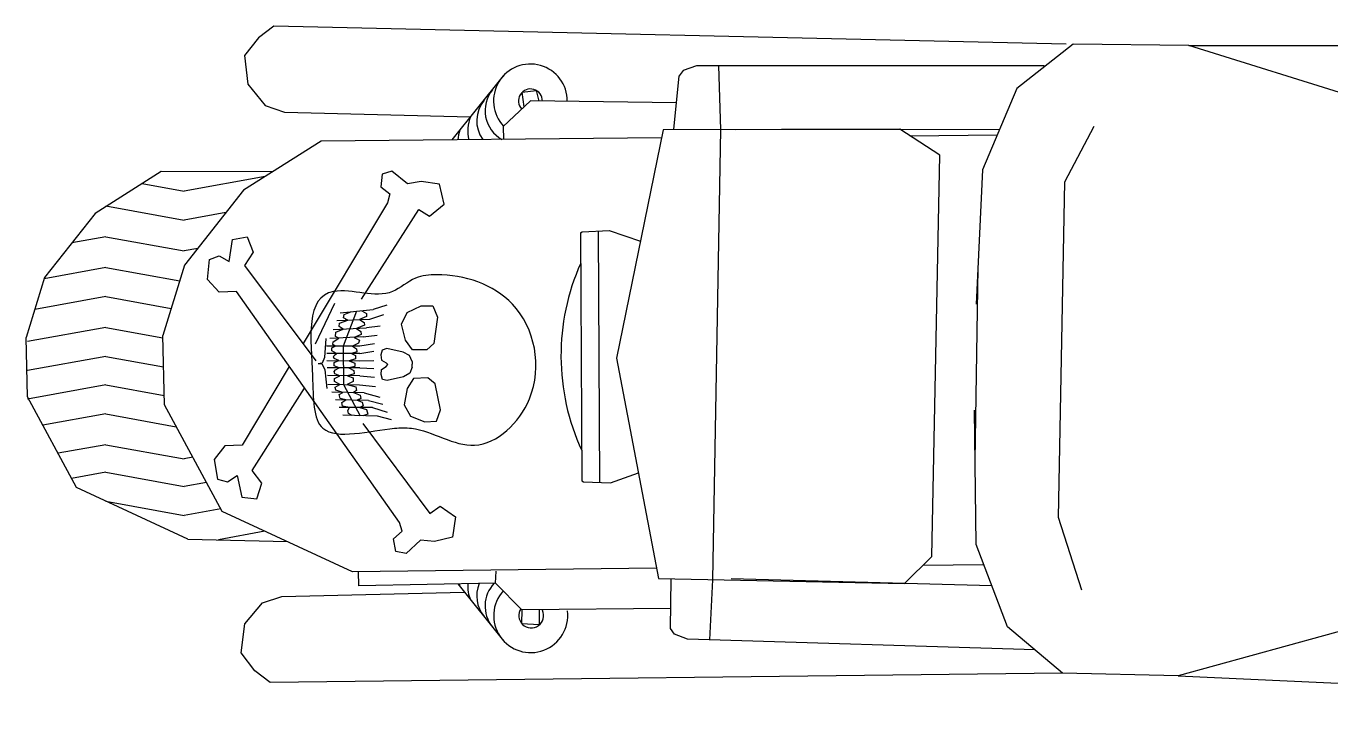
# Model space of a CAD drawing. Header units: millimetres. Extents: x -3208.28 to -3205.6, y 1772.97 to 1773.83.
# Drawn here: x -3208.281 to -3207.678, y 1773.244 to 1773.56 of the extents above; entities that cross this region are included whole.
import ezdxf

# ---------------------------------------------------------------- set-up
doc = ezdxf.new("R2010")
doc.units = ezdxf.units.MM
doc.header["$LTSCALE"] = 10
doc.layers.add('Veículos', color=2, linetype='Continuous')

msp = doc.modelspace()

# ---------------------------------------------------------------- linework, layer by layer
at = {"layer": 'Veículos'}
for p, q in [((-3208.17362, 1773.55489), (-3208.1801, 1773.54665)), ((-3208.16655, 1773.56026), (-3208.17362, 1773.55489)), ((-3207.80034, 1773.55193), (-3208.16655, 1773.56026)), ((-3207.797, 1773.55188), (-3207.82311, 1773.5314)), ((-3207.74364, 1773.5513), (-3207.797, 1773.55188)), ((-3207.74364, 1773.5513), (-3207.39688, 1773.55135)), ((-3207.61851, 1773.51224), (-3207.74364, 1773.5513)), ((-3208.1801, 1773.54665), (-3208.17849, 1773.53335)), ((-3208.08412, 1773.50768), (-3208.06036, 1773.53727)), ((-3207.98163, 1773.51239), (-3207.97919, 1773.53729)), ((-3207.97725, 1773.5398), (-3207.97919, 1773.53729)), ((-3207.97118, 1773.54192), (-3207.97725, 1773.5398)), ((-3207.81042, 1773.54193), (-3207.97118, 1773.54192)), ((-3207.95985, 1773.51243), (-3207.96078, 1773.54192)), ((-3208.17849, 1773.53335), (-3208.17045, 1773.52348)), ((-3207.82311, 1773.5314), (-3207.83902, 1773.49385)), ((-3208.04788, 1773.52567), (-3208.06044, 1773.51382)), ((-3208.05169, 1773.52969), (-3208.04522, 1773.53053)), ((-3208.05073, 1773.52298), (-3208.05169, 1773.52969)), ((-3207.98041, 1773.52484), (-3208.04788, 1773.52567)), ((-3208.04522, 1773.53053), (-3208.04403, 1773.52563)), ((-3208.17045, 1773.52348), (-3208.16156, 1773.5204)), ((-3208.16156, 1773.5204), (-3208.07553, 1773.51839)), ((-3208.06044, 1773.51382), (-3208.06039, 1773.50789)), ((-3207.80094, 1773.48821), (-3207.7874, 1773.51403)), ((-3208.14466, 1773.50714), (-3208.18044, 1773.48449)), ((-3207.98739, 1773.50855), (-3208.14466, 1773.50714)), ((-3207.98662, 1773.51238), (-3208.00807, 1773.40671)), ((-3207.87714, 1773.51257), (-3207.98662, 1773.51238)), ((-3207.96365, 1773.30438), (-3207.95985, 1773.51243)), ((-3207.95329, 1773.51249), (-3207.83106, 1773.51262)), ((-3207.85875, 1773.50064), (-3207.87714, 1773.51257)), ((-3207.87253, 1773.50958), (-3207.8322, 1773.50994)), ((-3207.86238, 1773.31516), (-3207.85875, 1773.50064)), ((-3208.2186, 1773.49298), (-3208.24913, 1773.47366)), ((-3208.16724, 1773.49285), (-3208.2186, 1773.49298)), ((-3208.17056, 1773.49075), (-3208.20796, 1773.48399)), ((-3208.11647, 1773.4918), (-3208.11709, 1773.48597)), ((-3208.11189, 1773.49315), (-3208.11647, 1773.4918)), ((-3208.1047, 1773.48736), (-3208.11189, 1773.49315)), ((-3207.83902, 1773.49385), (-3207.8419, 1773.43176)), ((-3208.22727, 1773.48749), (-3208.20796, 1773.48399)), ((-3208.18044, 1773.48449), (-3208.20772, 1773.44976)), ((-3208.11709, 1773.48597), (-3208.11289, 1773.48267)), ((-3208.11289, 1773.48267), (-3208.11388, 1773.47856)), ((-3208.09838, 1773.4885), (-3208.1047, 1773.48736)), ((-3208.08992, 1773.48712), (-3208.09838, 1773.4885)), ((-3208.0878, 1773.47793), (-3208.08992, 1773.48712)), ((-3207.8038, 1773.33316), (-3207.80094, 1773.48821)), ((-3208.24416, 1773.47713), (-3208.20796, 1773.47057)), ((-3208.11388, 1773.47856), (-3208.15299, 1773.41349)), ((-3208.09451, 1773.47242), (-3208.0878, 1773.47793)), ((-3208.24913, 1773.47366), (-3208.2724, 1773.44403)), ((-3208.18863, 1773.47407), (-3208.20796, 1773.47057)), ((-3208.12592, 1773.43409), (-3208.09953, 1773.47548)), ((-3208.09953, 1773.47548), (-3208.09451, 1773.47242)), ((-3208.02473, 1773.46473), (-3208.02401, 1773.46518)), ((-3208.02473, 1773.46473), (-3208.02413, 1773.35004)), ((-3208.02401, 1773.46518), (-3208.01145, 1773.46577)), ((-3208.01655, 1773.46553), (-3208.01594, 1773.34932)), ((-3208.01145, 1773.46577), (-3207.99709, 1773.4608)), ((-3208.24416, 1773.46291), (-3208.25979, 1773.46008)), ((-3208.24416, 1773.46291), (-3208.20796, 1773.45635)), ((-3208.18705, 1773.45139), (-3208.18559, 1773.4616)), ((-3208.18559, 1773.4616), (-3208.17878, 1773.46283)), ((-3208.17878, 1773.46283), (-3208.17602, 1773.4558)), ((-3208.20165, 1773.45749), (-3208.20796, 1773.45635)), ((-3208.19719, 1773.4432), (-3208.19621, 1773.45238)), ((-3208.19621, 1773.45238), (-3208.19169, 1773.45404)), ((-3208.19169, 1773.45404), (-3208.18705, 1773.45139)), ((-3208.17602, 1773.4558), (-3208.17996, 1773.44963)), ((-3208.24416, 1773.44863), (-3208.27257, 1773.44348)), ((-3208.24416, 1773.44863), (-3208.20999, 1773.44244)), ((-3208.20772, 1773.44976), (-3208.21777, 1773.41728)), ((-3208.17996, 1773.44963), (-3208.14705, 1773.40554)), ((-3207.84112, 1773.44863), (-3207.84244, 1773.35948)), ((-3208.2724, 1773.44403), (-3208.28098, 1773.41631)), ((-3208.19168, 1773.43727), (-3208.19719, 1773.4432)), ((-3208.24416, 1773.43522), (-3208.27697, 1773.42927)), ((-3208.24416, 1773.43522), (-3208.21392, 1773.42973)), ((-3208.18378, 1773.43754), (-3208.19168, 1773.43727)), ((-3208.10845, 1773.33081), (-3208.18378, 1773.43754)), ((-3208.13849, 1773.43196), (-3208.14738, 1773.41323)), ((-3208.13585, 1773.42768), (-3208.12058, 1773.42919)), ((-3208.12821, 1773.42844), (-3208.1344, 1773.41233)), ((-3208.12587, 1773.42867), (-3208.1237, 1773.42737)), ((-3208.11429, 1773.43119), (-3208.12058, 1773.42919)), ((-3208.10489, 1773.42787), (-3208.09839, 1773.43096)), ((-3208.09839, 1773.43096), (-3208.09301, 1773.43098)), ((-3208.09301, 1773.43098), (-3208.0909, 1773.42576)), ((-3208.13729, 1773.42416), (-3208.12215, 1773.42486)), ((-3208.13636, 1773.42137), (-3208.13606, 1773.42293)), ((-3208.13606, 1773.42293), (-3208.13234, 1773.42439)), ((-3208.13431, 1773.42546), (-3208.13399, 1773.42691)), ((-3208.13234, 1773.42439), (-3208.13431, 1773.42546)), ((-3208.13399, 1773.42691), (-3208.13089, 1773.42817)), ((-3208.12366, 1773.42601), (-3208.12694, 1773.42464)), ((-3208.12694, 1773.42464), (-3208.1247, 1773.42333)), ((-3208.1247, 1773.42333), (-3208.12458, 1773.42207)), ((-3208.1237, 1773.42737), (-3208.12366, 1773.42601)), ((-3208.12215, 1773.42486), (-3208.11564, 1773.42693)), ((-3208.10751, 1773.42241), (-3208.10489, 1773.42787)), ((-3208.10563, 1773.41502), (-3208.10751, 1773.42241)), ((-3208.0909, 1773.42576), (-3208.09255, 1773.4136)), ((-3208.28038, 1773.38895), (-3208.28098, 1773.41631)), ((-3208.24416, 1773.42099), (-3208.28037, 1773.41443)), ((-3208.24416, 1773.42099), (-3208.21775, 1773.41621)), ((-3208.21708, 1773.3852), (-3208.21777, 1773.41728)), ((-3208.12515, 1773.41657), (-3208.14067, 1773.4159)), ((-3208.13899, 1773.41999), (-3208.12362, 1773.42078)), ((-3208.13792, 1773.41686), (-3208.1378, 1773.41872)), ((-3208.1365, 1773.41608), (-3208.13792, 1773.41686)), ((-3208.1378, 1773.41872), (-3208.1345, 1773.42022)), ((-3208.1345, 1773.42022), (-3208.13636, 1773.42137)), ((-3208.12619, 1773.41774), (-3208.12929, 1773.41639)), ((-3208.12929, 1773.41639), (-3208.12692, 1773.41507)), ((-3208.12458, 1773.42207), (-3208.12829, 1773.42054)), ((-3208.12829, 1773.42054), (-3208.12624, 1773.41916)), ((-3208.12624, 1773.41916), (-3208.12619, 1773.41774)), ((-3208.12515, 1773.41657), (-3208.11866, 1773.41738)), ((-3208.11734, 1773.42157), (-3208.12362, 1773.42078)), ((-3208.14249, 1773.41584), (-3208.143, 1773.4071)), ((-3208.12667, 1773.41237), (-3208.14214, 1773.41229)), ((-3208.13971, 1773.41154), (-3208.13811, 1773.41231)), ((-3208.13969, 1773.41023), (-3208.13971, 1773.41154)), ((-3208.13759, 1773.40895), (-3208.13969, 1773.41023)), ((-3208.13924, 1773.41312), (-3208.13909, 1773.41439)), ((-3208.13811, 1773.41231), (-3208.13924, 1773.41312)), ((-3208.13909, 1773.41439), (-3208.1365, 1773.41608)), ((-3208.1344, 1773.41233), (-3208.13422, 1773.39461)), ((-3208.12733, 1773.41363), (-3208.1301, 1773.41235)), ((-3208.1301, 1773.41235), (-3208.12821, 1773.41105)), ((-3208.12821, 1773.41105), (-3208.12817, 1773.40975)), ((-3208.12692, 1773.41507), (-3208.12733, 1773.41363)), ((-3208.11991, 1773.41344), (-3208.12667, 1773.41237)), ((-3208.11642, 1773.41052), (-3208.11702, 1773.40825)), ((-3208.11432, 1773.41119), (-3208.11642, 1773.41052)), ((-3208.10665, 1773.4096), (-3208.11432, 1773.41119)), ((-3208.10233, 1773.41055), (-3208.10563, 1773.41502)), ((-3208.09571, 1773.41061), (-3208.10233, 1773.41055)), ((-3208.09255, 1773.4136), (-3208.09571, 1773.41061)), ((-3208.24416, 1773.40758), (-3208.28037, 1773.40101)), ((-3208.24416, 1773.40758), (-3208.21746, 1773.40274)), ((-3208.14414, 1773.40442), (-3208.14602, 1773.40415)), ((-3208.14412, 1773.40399), (-3208.14602, 1773.40415)), ((-3208.143, 1773.4071), (-3208.14414, 1773.40442)), ((-3208.1267, 1773.40894), (-3208.14204, 1773.40895)), ((-3208.14194, 1773.40571), (-3208.12674, 1773.40555)), ((-3208.13898, 1773.40739), (-3208.13864, 1773.40805)), ((-3208.13861, 1773.40658), (-3208.13898, 1773.40739)), ((-3208.13864, 1773.40805), (-3208.13759, 1773.40895)), ((-3208.13645, 1773.40565), (-3208.13861, 1773.40658)), ((-3208.13858, 1773.40481), (-3208.13645, 1773.40565)), ((-3208.13853, 1773.40322), (-3208.13858, 1773.40481)), ((-3208.1287, 1773.40644), (-3208.13172, 1773.4056)), ((-3208.13172, 1773.4056), (-3208.12897, 1773.40445)), ((-3208.12817, 1773.40975), (-3208.13066, 1773.40894)), ((-3208.13066, 1773.40894), (-3208.12874, 1773.40796)), ((-3208.12897, 1773.40445), (-3208.12901, 1773.40296)), ((-3208.12874, 1773.40796), (-3208.1287, 1773.40644)), ((-3208.12674, 1773.40555), (-3208.12022, 1773.40573)), ((-3208.12667, 1773.40894), (-3208.12033, 1773.40995)), ((-3208.11702, 1773.40825), (-3208.11675, 1773.40592)), ((-3208.11675, 1773.40592), (-3208.11462, 1773.40462)), ((-3208.11462, 1773.40462), (-3208.11372, 1773.40378)), ((-3208.10379, 1773.40804), (-3208.10665, 1773.4096)), ((-3208.10255, 1773.40525), (-3208.10379, 1773.40804)), ((-3208.10255, 1773.40525), (-3208.10253, 1773.40395)), ((-3208.00807, 1773.40671), (-3207.98866, 1773.30487)), ((-3208.15934, 1773.40292), (-3208.18117, 1773.36659)), ((-3208.14283, 1773.40138), (-3208.14412, 1773.40399)), ((-3208.14177, 1773.3927), (-3208.14283, 1773.40138)), ((-3208.12677, 1773.40229), (-3208.14183, 1773.40227)), ((-3208.12681, 1773.39858), (-3208.14172, 1773.39874)), ((-3208.13855, 1773.40053), (-3208.13804, 1773.4014)), ((-3208.13828, 1773.39954), (-3208.13855, 1773.40053)), ((-3208.13624, 1773.40228), (-3208.13853, 1773.40322)), ((-3208.1385, 1773.39736), (-3208.136, 1773.39868)), ((-3208.136, 1773.39868), (-3208.13828, 1773.39954)), ((-3208.13804, 1773.4014), (-3208.13624, 1773.40228)), ((-3208.12939, 1773.39953), (-3208.1324, 1773.39864)), ((-3208.1324, 1773.39864), (-3208.12988, 1773.39769)), ((-3208.12901, 1773.40296), (-3208.13175, 1773.40229)), ((-3208.13175, 1773.40229), (-3208.12945, 1773.40113)), ((-3208.12945, 1773.40113), (-3208.12939, 1773.39953)), ((-3208.12681, 1773.39858), (-3208.11996, 1773.39795)), ((-3208.12677, 1773.40229), (-3208.12021, 1773.40192)), ((-3208.11689, 1773.39924), (-3208.11668, 1773.40157)), ((-3208.11622, 1773.39698), (-3208.11689, 1773.39924)), ((-3208.11668, 1773.40157), (-3208.11459, 1773.40293)), ((-3208.11459, 1773.40293), (-3208.11372, 1773.4038)), ((-3208.10649, 1773.39818), (-3208.1141, 1773.39638)), ((-3208.10367, 1773.39983), (-3208.10649, 1773.39818)), ((-3208.10251, 1773.40265), (-3208.10367, 1773.39983)), ((-3208.10251, 1773.40265), (-3208.10253, 1773.40395)), ((-3208.24416, 1773.39442), (-3208.28037, 1773.38786)), ((-3208.24416, 1773.39442), (-3208.21717, 1773.38953)), ((-3208.17647, 1773.35481), (-3208.15223, 1773.39284)), ((-3208.14159, 1773.39475), (-3208.12686, 1773.39447)), ((-3208.13846, 1773.39599), (-3208.1385, 1773.39736)), ((-3208.13596, 1773.39464), (-3208.13846, 1773.39599)), ((-3208.13811, 1773.39341), (-3208.13596, 1773.39464)), ((-3208.13777, 1773.39195), (-3208.13811, 1773.39341)), ((-3208.13422, 1773.39461), (-3208.12656, 1773.38017)), ((-3208.12977, 1773.39596), (-3208.13254, 1773.39458)), ((-3208.13254, 1773.39458), (-3208.12857, 1773.3935)), ((-3208.12988, 1773.39769), (-3208.12977, 1773.39596)), ((-3208.12857, 1773.3935), (-3208.1282, 1773.39184)), ((-3208.12686, 1773.39447), (-3208.11955, 1773.39361)), ((-3208.1141, 1773.39638), (-3208.11622, 1773.39698)), ((-3208.10491, 1773.39271), (-3208.10631, 1773.38521)), ((-3208.10191, 1773.39738), (-3208.10491, 1773.39271)), ((-3208.0953, 1773.39775), (-3208.10191, 1773.39738)), ((-3208.09195, 1773.39496), (-3208.0953, 1773.39775)), ((-3208.08952, 1773.38294), (-3208.09195, 1773.39496)), ((-3208.25762, 1773.34692), (-3208.28038, 1773.38895)), ((-3208.12474, 1773.39076), (-3208.13975, 1773.39099)), ((-3208.12273, 1773.38722), (-3208.13805, 1773.38755)), ((-3208.13453, 1773.39091), (-3208.13777, 1773.39195)), ((-3208.13635, 1773.38995), (-3208.13453, 1773.39091)), ((-3208.13577, 1773.38816), (-3208.13635, 1773.38995)), ((-3208.13328, 1773.38745), (-3208.13577, 1773.38816)), ((-3208.13502, 1773.38626), (-3208.13328, 1773.38745)), ((-3208.13469, 1773.38455), (-3208.13502, 1773.38626)), ((-3208.1282, 1773.39184), (-3208.1296, 1773.39084)), ((-3208.1296, 1773.39084), (-3208.12656, 1773.38962)), ((-3208.1262, 1773.38807), (-3208.12802, 1773.38734)), ((-3208.12802, 1773.38734), (-3208.12571, 1773.38645)), ((-3208.12656, 1773.38962), (-3208.1262, 1773.38807)), ((-3208.12571, 1773.38645), (-3208.12522, 1773.3848)), ((-3208.12474, 1773.39076), (-3208.1175, 1773.3888)), ((-3208.12273, 1773.38722), (-3208.11617, 1773.3855)), ((-3208.24416, 1773.381), (-3208.27323, 1773.37574)), ((-3208.24416, 1773.381), (-3208.21161, 1773.3751)), ((-3208.1904, 1773.33594), (-3208.21708, 1773.3852)), ((-3208.12087, 1773.38397), (-3208.13627, 1773.38393)), ((-3208.13156, 1773.38394), (-3208.13469, 1773.38455)), ((-3208.1186, 1773.37997), (-3208.13452, 1773.38036)), ((-3208.13221, 1773.38264), (-3208.13156, 1773.38394)), ((-3208.13199, 1773.38119), (-3208.13221, 1773.38264)), ((-3208.13023, 1773.38026), (-3208.13199, 1773.38119)), ((-3208.12522, 1773.3848), (-3208.12674, 1773.38395)), ((-3208.12674, 1773.38395), (-3208.12364, 1773.38305)), ((-3208.12306, 1773.38094), (-3208.12531, 1773.38014)), ((-3208.12364, 1773.38305), (-3208.12306, 1773.38094)), ((-3208.12087, 1773.38397), (-3208.11404, 1773.38174)), ((-3208.10631, 1773.38521), (-3208.10335, 1773.37994)), ((-3208.0913, 1773.37759), (-3208.08952, 1773.38294)), ((-3207.84196, 1773.32062), (-3207.84273, 1773.38278)), ((-3208.12542, 1773.37655), (-3208.09436, 1773.33494)), ((-3208.11216, 1773.37821), (-3208.1186, 1773.37997)), ((-3208.10335, 1773.37994), (-3208.09667, 1773.37727)), ((-3208.09667, 1773.37727), (-3208.0913, 1773.37759)), ((-3208.24416, 1773.36678), (-3208.26621, 1773.36279)), ((-3208.24416, 1773.36678), (-3208.20796, 1773.36022)), ((-3208.18907, 1773.36628), (-3208.19413, 1773.35996)), ((-3208.18117, 1773.36659), (-3208.18907, 1773.36628)), ((-3208.20394, 1773.36095), (-3208.20796, 1773.36022)), ((-3208.19413, 1773.35996), (-3208.19248, 1773.35088)), ((-3208.24416, 1773.35404), (-3208.25993, 1773.35118)), ((-3208.24416, 1773.35404), (-3208.20796, 1773.34747)), ((-3208.19248, 1773.35088), (-3208.18785, 1773.34955)), ((-3208.18785, 1773.34955), (-3208.18341, 1773.35254)), ((-3208.18341, 1773.35254), (-3208.18121, 1773.34246)), ((-3208.17209, 1773.34895), (-3208.17647, 1773.35481)), ((-3208.02413, 1773.35004), (-3208.02341, 1773.3496)), ((-3208.01084, 1773.34914), (-3207.99797, 1773.35374)), ((-3208.20616, 1773.32314), (-3208.25762, 1773.34692)), ((-3208.19766, 1773.34934), (-3208.20796, 1773.34747)), ((-3208.17432, 1773.34173), (-3208.17209, 1773.34895)), ((-3208.02341, 1773.3496), (-3208.01084, 1773.34914)), ((-3208.24416, 1773.34062), (-3208.20796, 1773.33406)), ((-3208.18121, 1773.34246), (-3208.17432, 1773.34173)), ((-3208.09436, 1773.33494), (-3208.08958, 1773.33836)), ((-3208.08958, 1773.33836), (-3208.08248, 1773.33336)), ((-3208.19104, 1773.33712), (-3208.20796, 1773.33406)), ((-3208.13008, 1773.30807), (-3208.1904, 1773.33594)), ((-3208.08248, 1773.33336), (-3208.08393, 1773.32404)), ((-3207.7931, 1773.29958), (-3207.8038, 1773.33316)), ((-3208.17057, 1773.32678), (-3208.19204, 1773.32279)), ((-3208.1111, 1773.32319), (-3208.10716, 1773.32679)), ((-3208.10716, 1773.32679), (-3208.10845, 1773.33081)), ((-3208.20616, 1773.32314), (-3208.16024, 1773.322)), ((-3208.11005, 1773.31742), (-3208.1111, 1773.32319)), ((-3208.09864, 1773.32271), (-3208.10539, 1773.31641)), ((-3208.09226, 1773.32204), (-3208.09864, 1773.32271)), ((-3208.08393, 1773.32404), (-3208.09226, 1773.32204)), ((-3207.82733, 1773.28256), (-3207.84196, 1773.32062)), ((-3208.10539, 1773.31641), (-3208.11005, 1773.31742)), ((-3207.87501, 1773.30264), (-3207.86238, 1773.31516)), ((-3207.98958, 1773.30969), (-3208.13008, 1773.30807)), ((-3208.1272, 1773.30151), (-3208.12733, 1773.3081)), ((-3208.06402, 1773.30275), (-3208.06378, 1773.30839)), ((-3207.86647, 1773.3111), (-3207.83843, 1773.31143)), ((-3208.06402, 1773.30275), (-3208.1272, 1773.30151)), ((-3208.08148, 1773.30241), (-3208.06036, 1773.27614)), ((-3208.05187, 1773.29047), (-3208.06402, 1773.30275)), ((-3207.98866, 1773.30487), (-3207.87501, 1773.30264)), ((-3207.98317, 1773.28178), (-3207.98284, 1773.30476)), ((-3207.96503, 1773.27658), (-3207.96365, 1773.30438)), ((-3207.83465, 1773.30159), (-3207.95506, 1773.30471)), ((-3208.17171, 1773.2937), (-3208.16278, 1773.29668)), ((-3208.16278, 1773.29668), (-3208.07848, 1773.29868)), ((-3208.17985, 1773.28391), (-3208.17171, 1773.2937)), ((-3208.05187, 1773.29047), (-3208.05198, 1773.28419)), ((-3207.98304, 1773.29104), (-3208.05187, 1773.29047)), ((-3208.04365, 1773.2836), (-3208.04365, 1773.29022)), ((-3207.6222, 1773.29477), (-3207.74859, 1773.25996)), ((-3208.18161, 1773.27063), (-3208.17985, 1773.28391)), ((-3208.05198, 1773.28419), (-3208.04365, 1773.2836)), ((-3207.98131, 1773.27921), (-3207.98317, 1773.28178)), ((-3207.97531, 1773.2769), (-3207.98131, 1773.27921)), ((-3207.80193, 1773.2612), (-3207.82733, 1773.28256)), ((-3207.81463, 1773.27188), (-3207.97531, 1773.2769)), ((-3208.17522, 1773.26232), (-3208.18161, 1773.27063)), ((-3208.16821, 1773.25687), (-3208.17522, 1773.26232)), ((-3207.80193, 1773.2612), (-3208.16821, 1773.25687)), ((-3207.74859, 1773.25996), (-3207.80193, 1773.2612)), ((-3207.74859, 1773.25996), (-3207.40176, 1773.24373))]:
    msp.add_line(p, q, dxfattribs=at)
for centre, radius, start, end in [((-3208.04788, 1773.52567), 0.01704, 359.54895, 223.35262), ((-3208.05361, 1773.52123), 0.01526, 140.98921, 240.91035), ((-3208.04788, 1773.52567), 0.00554, 359.54895, 223.35262), ((-3208.05762, 1773.51648), 0.01508, 140.75616, 215.07155), ((-3208.06109, 1773.51196), 0.0158, 156.00357, 195.45106), ((-3208.06632, 1773.50712), 0.01508, 160.57213, 177.77632), ((-3207.92872, 1773.40788), 0.10505, 155.94815, 204.65061), ((-3208.0645, 1773.30678), 0.01696, 194.88528, 198.91501), ((-3208.06214, 1773.3012), 0.01474, 174.93412, 204.73805), ((-3208.0579, 1773.29684), 0.0148, 157.07705, 219.6192), ((-3208.05361, 1773.29219), 0.01526, 136.28298, 219.01079), ((-3208.04776, 1773.28777), 0.01711, 138.12218, 7.23769), ((-3208.04753, 1773.28786), 0.00576, 147.17573, 24.25966)]:
    msp.add_arc(centre, radius, start, end, dxfattribs=at)
at = {"layer": 'Veículos', "start_tangent": (0.985688, 0.16858), "end_tangent": (0.985688, 0.16858)}
msp.add_spline([(-3208.1389, 1773.43753), (-3208.11165, 1773.43753), (-3208.10094, 1773.44374), (-3208.09121, 1773.44531), (-3208.05617, 1773.4317), (-3208.04838, 1773.38795), (-3208.07369, 1773.36656), (-3208.10289, 1773.37434), (-3208.11068, 1773.37434), (-3208.14377, 1773.37434), (-3208.14864, 1773.39864), (-3208.1389, 1773.43753)], degree=3, dxfattribs=at)

doc.saveas('drawing.dxf')
